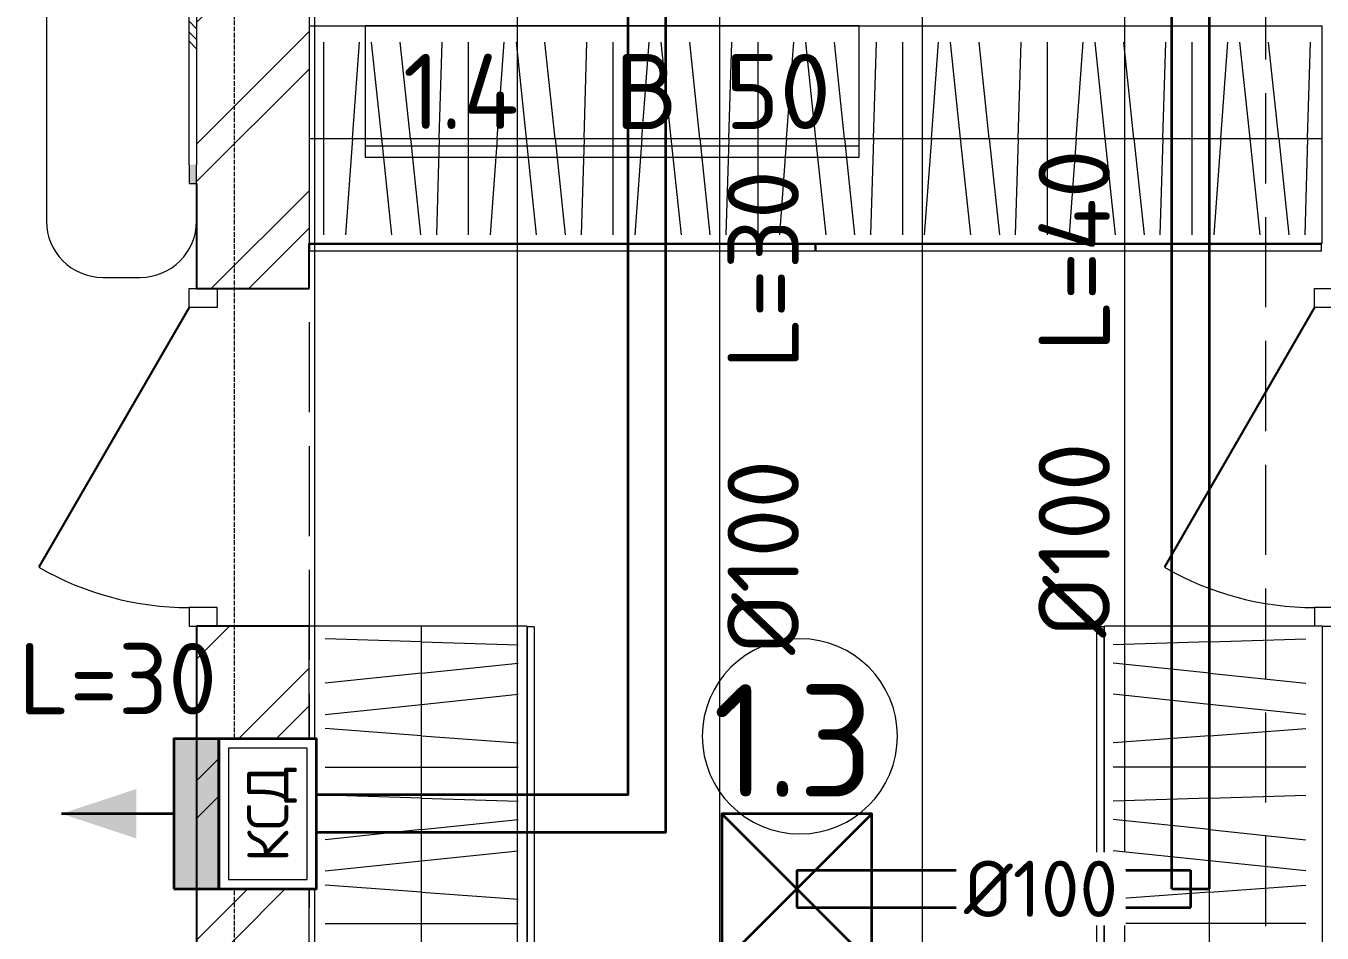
# Model space of a CAD drawing. Header units: millimetres. Extents: x -5016 to 22834, y -6019 to 18943.
# Drawn here: x 8945 to 12400, y 1882 to 4300 of the extents above; entities that cross this region are included whole.
import ezdxf
from ezdxf.enums import TextEntityAlignment as Align

# ---------------------------------------------------------------- set-up
doc = ezdxf.new("R2010")
doc.units = ezdxf.units.MM
doc.linetypes.add('ОВ_ШТРИХ', pattern=[330, 240, -90])
doc.linetypes.add('Осевая 12-2-2', pattern=[16, 12, -2, 0, -2])
for name, color, linetype, lineweight in [('A-AREA-IDEN', 8, 'Continuous', 13), ('A-DETL-GENF', 9, 'Continuous', 13), ('A-DOOR', 8, 'Continuous', 13), ('A-WALL', 8, 'Continuous', 13), ('A-WALL-PATT', 8, 'Continuous', 13), ('I-FURN', 9, 'Continuous', 13), ('S-GRID', 8, 'Continuous', 13), ('АР_подложка', 8, 'Continuous', 13), ('ОВ_В', 32, 'Continuous', 35), ('ОВ_зоны', 5, 'Continuous', 18), ('ОВ_марки', 7, 'Continuous', 18), ('ОВ_П', 5, 'Continuous', 35)]:
    doc.layers.add(name, color=color, linetype=linetype, lineweight=lineweight)
doc.styles.add('GOST', font='isocpeur.ttf', dxfattribs={"width": 0.9})
doc.styles.add('GOST Common', font='GOST_Common.ttf', dxfattribs={"height": 300})

# ---------------------------------------------------------------- blocks, each defined once
blk = doc.blocks.new('INT 18 Шкаф - INT 18 Шкаф-1563560-Этаж 1 - Планировка')
at = {"layer": 'A-DETL-GENF'}
for p, q in [((-1311.4, 307), (-1311.4, -207)), ((-1234.3, 50), (-1215.5, 307)), ((-1184.1, 307), (-1157.1, 50)), ((-1080, 50), (-1107, 307)), ((-1002.9, 50), (-995, 307)), ((-925.7, 307), (-925.7, -207)), ((-848.6, 50), (-829.7, 307)), ((-798.4, 307), (-771.4, 50)), ((-694.3, 50), (-721.3, 307)), ((-617.1, 50), (-609.3, 307)), ((-540, 307), (-540, -207)), ((-462.9, 50), (-444, 307)), ((-412.7, 307), (-385.7, 50)), ((-308.6, 50), (-335.6, 307)), ((-231.4, 50), (-223.6, 307)), ((-154.3, 307), (-154.3, -207)), ((-77.1, 50), (-58.3, 307)), ((-27, 307), (0, 50)), ((77.1, 50), (50.1, 307)), ((154.3, 50), (162.1, 307)), ((231.4, 307), (231.4, -207)), ((308.6, 50), (327.4, 307)), ((358.7, 307), (385.7, 50)), ((462.9, 50), (435.9, 307)), ((540, 50), (547.9, 307)), ((617.1, 307), (617.1, -207)), ((694.3, 50), (713.1, 307)), ((744.4, 307), (771.4, 50)), ((848.6, 50), (821.6, 307)), ((925.7, 50), (933.6, 307)), ((1002.9, 307), (1002.9, -207)), ((1080, 50), (1098.8, 307)), ((1130.1, 307), (1157.1, 50)), ((1234.3, 50), (1207.3, 307)), ((1311.4, 50), (1319.3, 307)), ((-1350, 50), (-964.3, 50)), ((-1234.3, 50), (-1253.1, -207)), ((-1157.1, 50), (-1130.1, -207)), ((-1080, 50), (-1053, -207)), ((-1002.9, 50), (-1010.7, -207)), ((-964.3, 50), (-578.6, 50)), ((-848.6, 50), (-867.4, -207)), ((-771.4, 50), (-744.4, -207)), ((-694.3, 50), (-667.3, -207)), ((-617.1, 50), (-625, -207)), ((-578.6, 50), (-192.9, 50)), ((-462.9, 50), (-481.7, -207)), ((-385.7, 50), (-358.7, -207)), ((-308.6, 50), (-281.6, -207)), ((-231.4, 50), (-239.3, -207)), ((-192.9, 50), (192.9, 50)), ((-77.1, 50), (-96, -207)), ((0, 50), (27, -207)), ((77.1, 50), (104.1, -207)), ((154.3, 50), (146.4, -207)), ((192.9, 50), (578.6, 50)), ((308.6, 50), (289.7, -207)), ((385.7, 50), (412.7, -207)), ((462.9, 50), (489.9, -207)), ((540, 50), (532.1, -207)), ((578.6, 50), (964.3, 50)), ((694.3, 50), (675.5, -207)), ((771.4, 50), (798.4, -207)), ((848.6, 50), (875.6, -207)), ((925.7, 50), (917.9, -207)), ((964.3, 50), (1350, 50)), ((1080, 50), (1061.2, -207)), ((1157.1, 50), (1184.1, -207)), ((1234.3, 50), (1261.3, -207)), ((1311.4, 50), (1303.6, -207))]:
    blk.add_line(p, q, dxfattribs=at)
at = {"layer": 'I-FURN'}
for p, q in [((-1350, 350), (1350, 350)), ((-1350, 350), (-1350, -230)), ((1350, -230), (1350, 350)), ((1350, -230), (-1350, -230)), ((-1348.5, -232), (-0.8, -232)), ((-1348.5, -232), (-1348.5, -250)), ((-0.8, -250), (-0.8, -232)), ((0.8, -232), (1348.5, -232)), ((0.8, -232), (0.8, -250)), ((1348.5, -250), (1348.5, -232)), ((-0.8, -250), (-1348.5, -250)), ((1348.5, -250), (0.8, -250))]:
    blk.add_line(p, q, dxfattribs=at)
blk = doc.blocks.new('INT 18 Шкаф - INT 18 Шкаф-1563600-Этаж 1 - Планировка')
at = {"layer": 'A-DETL-GENF'}
for p, q in [((-1208.3, 307), (-1208.3, -207)), ((-1125, 50), (-1106.2, 307)), ((-1068.7, 307), (-1041.7, 50)), ((-958.3, 50), (-985.3, 307)), ((-875, 50), (-867.1, 307)), ((-791.7, 307), (-791.7, -207)), ((-708.3, 50), (-689.5, 307)), ((-652, 307), (-625, 50)), ((-541.7, 50), (-568.7, 307)), ((-458.3, 50), (-450.5, 307)), ((-375, 307), (-375, -207)), ((-291.7, 50), (-272.8, 307)), ((-235.3, 307), (-208.3, 50)), ((-125, 50), (-152, 307)), ((-41.7, 50), (-33.8, 307)), ((41.7, 307), (41.7, -207)), ((125, 50), (143.8, 307)), ((181.3, 307), (208.3, 50)), ((291.7, 50), (264.7, 307)), ((375, 50), (382.9, 307)), ((458.3, 307), (458.3, -207)), ((541.7, 50), (560.5, 307)), ((598, 307), (625, 50)), ((708.3, 50), (681.3, 307)), ((791.7, 50), (799.5, 307)), ((875, 307), (875, -207)), ((958.3, 50), (977.2, 307)), ((1014.7, 307), (1041.7, 50)), ((1125, 50), (1098, 307)), ((1208.3, 50), (1216.2, 307)), ((-1250, 50), (-833.3, 50)), ((-1125, 50), (-1143.8, -207)), ((-1041.7, 50), (-1014.7, -207)), ((-958.3, 50), (-931.3, -207)), ((-875, 50), (-882.9, -207)), ((-833.3, 50), (-416.7, 50)), ((-708.3, 50), (-727.2, -207)), ((-625, 50), (-598, -207)), ((-541.7, 50), (-514.7, -207)), ((-458.3, 50), (-466.2, -207)), ((-416.7, 50), (0, 50)), ((-291.7, 50), (-310.5, -207)), ((-208.3, 50), (-181.3, -207)), ((-125, 50), (-98, -207)), ((-41.7, 50), (-49.5, -207)), ((0, 50), (416.7, 50)), ((125, 50), (106.2, -207)), ((208.3, 50), (235.3, -207)), ((291.7, 50), (318.7, -207)), ((375, 50), (367.1, -207)), ((416.7, 50), (833.3, 50)), ((541.7, 50), (522.8, -207)), ((625, 50), (652, -207)), ((708.3, 50), (735.3, -207)), ((791.7, 50), (783.8, -207)), ((833.3, 50), (1250, 50)), ((958.3, 50), (939.5, -207)), ((1041.7, 50), (1068.7, -207)), ((1125, 50), (1152, -207)), ((1208.3, 50), (1200.5, -207))]:
    blk.add_line(p, q, dxfattribs=at)
at = {"layer": 'I-FURN'}
for p, q in [((-1250, 350), (1250, 350)), ((-1250, 350), (-1250, -230)), ((1250, -230), (1250, 350)), ((1250, -230), (-1250, -230)), ((-1248.5, -232), (-0.8, -232)), ((-1248.5, -232), (-1248.5, -250)), ((-0.8, -250), (-0.8, -232)), ((0.8, -232), (1248.5, -232)), ((0.8, -232), (0.8, -250)), ((1248.5, -250), (1248.5, -232)), ((-0.8, -250), (-1248.5, -250)), ((1248.5, -250), (0.8, -250))]:
    blk.add_line(p, q, dxfattribs=at)
blk = doc.blocks.new('INT 18 Шкаф - INT 18 Шкаф-1563638-Этаж 1 - Планировка')
at = {"layer": 'A-DETL-GENF'}
for p, q in [((-1208.3, -307), (-1208.3, 207)), ((-1125, -50), (-1143.8, 207)), ((-1041.7, -50), (-1014.7, 207)), ((-958.3, -50), (-931.3, 207)), ((-875, -50), (-882.9, 207)), ((-791.7, -307), (-791.7, 207)), ((-708.3, -50), (-727.2, 207)), ((-625, -50), (-598, 207)), ((-541.7, -50), (-514.7, 207)), ((-458.3, -50), (-466.2, 207)), ((-375, -307), (-375, 207)), ((-291.7, -50), (-310.5, 207)), ((-208.3, -50), (-181.3, 207)), ((-125, -50), (-98, 207)), ((-41.7, -50), (-49.5, 207)), ((41.7, -307), (41.7, 207)), ((125, -50), (106.2, 207)), ((208.3, -50), (235.3, 207)), ((291.7, -50), (318.7, 207)), ((375, -50), (367.1, 207)), ((458.3, -307), (458.3, 207)), ((541.7, -50), (522.8, 207)), ((625, -50), (652, 207)), ((708.3, -50), (735.3, 207)), ((791.7, -50), (783.8, 207)), ((875, -307), (875, 207)), ((958.3, -50), (939.5, 207)), ((1041.7, -50), (1068.7, 207)), ((1125, -50), (1152, 207)), ((1208.3, -50), (1200.5, 207)), ((-1250, -50), (-833.3, -50)), ((-1125, -50), (-1106.2, -307)), ((-1068.7, -307), (-1041.7, -50)), ((-958.3, -50), (-985.3, -307)), ((-875, -50), (-867.1, -307)), ((-833.3, -50), (-416.7, -50)), ((-708.3, -50), (-689.5, -307)), ((-652, -307), (-625, -50)), ((-541.7, -50), (-568.7, -307)), ((-458.3, -50), (-450.5, -307)), ((-416.7, -50), (0, -50)), ((-291.7, -50), (-272.8, -307)), ((-235.3, -307), (-208.3, -50)), ((-125, -50), (-152, -307)), ((-41.7, -50), (-33.8, -307)), ((0, -50), (416.7, -50)), ((125, -50), (143.8, -307)), ((181.3, -307), (208.3, -50)), ((291.7, -50), (264.7, -307)), ((375, -50), (382.9, -307)), ((416.7, -50), (833.3, -50)), ((541.7, -50), (560.5, -307)), ((598, -307), (625, -50)), ((708.3, -50), (681.3, -307)), ((791.7, -50), (799.5, -307)), ((833.3, -50), (1250, -50)), ((958.3, -50), (977.2, -307)), ((1014.7, -307), (1041.7, -50)), ((1125, -50), (1098, -307)), ((1208.3, -50), (1216.2, -307))]:
    blk.add_line(p, q, dxfattribs=at)
at = {"layer": 'I-FURN'}
for p, q in [((-1248.5, 250), (-0.8, 250)), ((-1248.5, 250), (-1248.5, 232)), ((-0.8, 232), (-0.8, 250)), ((0.8, 250), (1248.5, 250)), ((0.8, 250), (0.8, 232)), ((1248.5, 232), (1248.5, 250)), ((-1250, 230), (-1250, -350)), ((-1250, 230), (1250, 230)), ((-0.8, 232), (-1248.5, 232)), ((1248.5, 232), (0.8, 232)), ((1250, -350), (1250, 230)), ((1250, -350), (-1250, -350))]:
    blk.add_line(p, q, dxfattribs=at)
blk = doc.blocks.new('INT 15 Тумба овальная - INT 15 Тумба овальная-1356788-Этаж 1 - Планировка')
at = {"layer": 'I-FURN'}
for p, q in [((450, 200), (-450, 200)), ((-600, 50), (-600, -50)), ((600, -50), (600, 50))]:
    blk.add_line(p, q, dxfattribs=at)
for centre, start, end in [((-450, 50), 90, 180), ((450, 50), 360, 90), ((-450, -50), 180, 270), ((450, -50), 270, 360)]:
    blk.add_arc(centre, 150, start, end, dxfattribs=at)
blk = doc.blocks.new('INT 19 Дверь межкомнатная одностворчатая - 900 х 2370 _800_ Глухое Л-НАР-1569038-Этаж 1 - Планировка')
at = {"layer": 'A-DOOR', "lineweight": 25}
blk.add_line((400, 170), (-292.8, 570), dxfattribs=at)
at = {"layer": 'A-DOOR'}
for p, q in [((-400, 170), (-450, 170)), ((-450, 170), (-450, 95)), ((-400, 95), (-400, 170)), ((400, 95), (400, 170)), ((400, 170), (450, 170)), ((450, 170), (450, 95)), ((-450, 95), (-400, 95)), ((450, 95), (400, 95))]:
    blk.add_line(p, q, dxfattribs=at)
blk.add_arc((400, 170), 800, 150, 180, dxfattribs=at)
blk = doc.blocks.new('INT 19 Дверь межкомнатная одностворчатая - 900 х 2370 _800_ Глухое Л-НАР-V1-Этаж 1 - Планировка')
at = {"layer": 'A-DOOR', "lineweight": 25}
blk.add_line((400, 170), (-292.8, 570), dxfattribs=at)
at = {"layer": 'A-DOOR'}
for p, q in [((-400, 170), (-450, 170)), ((-450, 150), (-450, 95)), ((-400, 95), (-400, 170)), ((400, 95), (400, 170)), ((400, 170), (450, 170)), ((450, 170), (450, 95)), ((-450, 95), (-400, 95)), ((450, 95), (400, 95))]:
    blk.add_line(p, q, dxfattribs=at)
blk.add_arc((400, 170), 800, 150, 180, dxfattribs=at)
blk = doc.blocks.new('FP_18-Этаж 1 - Планировка')
at = {"layer": 'I-FURN', "true_color": 0xf4f4f4}
blk.add_hatch(color=7, dxfattribs=at).paths.add_polyline_path([(-300, 0), (-350, 0), (-350, -20), (-300, -20)])
blk = doc.blocks.new('FP_19-Этаж 1 - Планировка')
at = {"layer": 'I-FURN', "true_color": 0xf4f4f4}
blk.add_hatch(color=7, dxfattribs=at).paths.add_polyline_path([(350, -20), (350, 0), (300, 0), (300, -20), (348.3, -20)])
blk = doc.blocks.new('FP_20-Этаж 1 - Планировка')
at = {"layer": 'I-FURN'}
blk.add_line((-350, 0), (-350, -20), dxfattribs=at)
blk = doc.blocks.new('FP_21-Этаж 1 - Планировка')
at = {"layer": 'I-FURN'}
blk.add_line((350, -20), (350, 0), dxfattribs=at)
blk = doc.blocks.new('INT 03 Зеркало - Зеркало-1566474-Этаж 1 - Планировка')
at = {"layer": 'I-FURN', "true_color": 0x808080}
h = blk.add_hatch(dxfattribs=at)
h.set_pattern_fill('FP_2', color=8, style=0, pattern_type=2)
h.set_pattern_definition([(225, (551.7, -90), (-630, -6e-14), [61.16, -829.8]), (225, (567.4, -49.8), (-630, -6e-14), [180, -710.96]), (225, (525.2, -63.5), (-630, -6e-14), [61.16, -829.8]), (225, (341.7, -187.8), (-630, -6e-14), [61.16, -829.8]), (225, (378.6, -126.4), (-630, -6e-14), [210, -680.96]), (225, (351.5, -125), (-630, -6e-14), [112.5, -778.46]), (225, (176.7, -45), (-630, -6e-14), [124.8, -766.16]), (225, (164.44, -32.75), (-630, -6e-14), [204.13, -686.82]), (225, (118.04, -50.63), (-630, -6e-14), [79.34, -811.62]), (225, (551.7, -420), (-630, -6e-14), [61.16, -829.8]), (225, (550.54, -396.65), (-630, -6e-14), [156.2, -734.76]), (225, (561.5, -357.2), (-630, -6e-14), [112.5, -778.46]), (225, (316.9, -493), (-630, -6e-14), [61.16, -829.8]), (225, (359.2, -426.2), (-630, -6e-14), [217.65, -673.3]), (225, (299.95, -456.94), (-630, -6e-14), [74.67, -816.28]), (225, (131.7, -420), (-630, -6e-14), [112.5, -778.46]), (225, (168.6, -358.6), (-630, -6e-14), [210, -680.96]), (225, (118.04, -380.63), (-630, -6e-14), [79.34, -811.62])])
h.paths.add_polyline_path([(300, 0), (-300, 0), (-300, -20), (300, -20)])
at = {"layer": 'I-FURN'}
for p, q in [((-300, 0), (-350, 0)), ((-300, 0), (300, 0)), ((350, 0), (300, 0)), ((-350, -20), (-300, -20)), ((300, -20), (-300, -20)), ((300, -20), (350, -20))]:
    blk.add_line(p, q, dxfattribs=at)
for name in ['FP_18-Этаж 1 - Планировка', 'FP_20-Этаж 1 - Планировка', 'FP_19-Этаж 1 - Планировка', 'FP_21-Этаж 1 - Планировка']:
    blk.add_blockref(name, (0, 0), dxfattribs=at)
blk = doc.blocks.new('INT Марка помещения - Номер помещения _ Площадь _ Имя-1615504-Этаж 1 - Планировка')
at = {"layer": 'A-AREA-IDEN'}
for start, end in [(360, 180), (180, 360)]:
    blk.add_arc((0, 0), 2.6, start, end, dxfattribs=at)
blk = doc.blocks.new('АР_План_1_этажа')
at = {"layer": 'A-WALL-PATT', "lineweight": 9}
h = blk.add_hatch(dxfattribs=at)
h.set_pattern_fill('FP_1', color=256, style=0, pattern_type=2)
h.set_pattern_definition([(45, (0, 0), (-212.132, 212.132), []), (45, (0, 100), (-212.132, 212.132), [])])
h.paths.add_polyline_path([(11568.2, 5972.6), (11868.2, 5972.6), (11868.2, 7372.6), (11568.2, 7372.6)])
h.paths.add_polyline_path([(11680.5, 8272.6), (11868.2, 8272.6), (11868.2, 9572.6), (11568.2, 9572.6), (11568.2, 8272.6)])
h.paths.add_polyline_path([(11568.2, 10272.6), (11868.2, 10272.6), (11868.2, 10822.6), (11568.2, 10822.6)])
h.paths.add_polyline_path([(11868.2, 11122.6), (11868.2, 11322.6), (11568.2, 11322.6), (11568.2, 11122.6)])
h.paths.add_polyline_path([(11568.2, 12822.6), (11868.2, 12822.6), (11868.2, 18272.6), (11568.2, 18272.6), (11568.2, 12924.3)])
at = {"layer": 'A-WALL', "lineweight": 25}
for p, q in [((11568.2, 8552.6), (11568.2, 8272.6)), ((11868.2, 8272.6), (11868.2, 8392.6)), ((11568.2, 8272.6), (11868.2, 8272.6)), ((11568.2, 7372.6), (11568.2, 5972.6)), ((11868.2, 7372.6), (11568.2, 7372.6))]:
    blk.add_line(p, q, dxfattribs=at)
at = {"layer": 'S-GRID', "color": 251, "linetype": 'Осевая 12-2-2', "true_color": 0x646464}
blk.add_line((11668.2, 22574.8), (11668.2, -1346.2), dxfattribs=at)
at = {"layer": 'A-AREA-IDEN', "xscale": 99.99999999999993, "yscale": 99.99999999999993, "zscale": 99.99999999999993}
blk.add_blockref('INT Марка помещения - Номер помещения _ Площадь _ Имя-1615504-Этаж 1 - Планировка', (13176.3, 7079.4), dxfattribs=at)
at = {"layer": 'A-DOOR', "lineweight": 25, "rotation": 89.99999999999993}
for name, p in [('INT 19 Дверь межкомнатная одностворчатая - 900 х 2370 _800_ Глухое Л-НАР-1569038-Этаж 1 - Планировка', (11718.2, 7822.6)), ('INT 19 Дверь межкомнатная одностворчатая - 900 х 2370 _800_ Глухое Л-НАР-V1-Этаж 1 - Планировка', (14718.2, 7822.6))]:
    blk.add_blockref(name, p, dxfattribs=at)
at = {"layer": 'I-FURN'}
for name, p, rotation in [('INT 15 Тумба овальная - INT 15 Тумба овальная-1356788-Этаж 1 - Планировка', (11368.2, 8902.6), 89.9999999999999), ('INT 03 Зеркало - Зеркало-1566474-Этаж 1 - Планировка', (11568.2, 8902.6), 270.0000000000007), ('INT 18 Шкаф - INT 18 Шкаф-1563600-Этаж 1 - Планировка', (12218.2, 6122.6), 89.99999999999952), ('INT 18 Шкаф - INT 18 Шкаф-1563638-Этаж 1 - Планировка', (14218.2, 6122.6), 90.0000000000005)]:
    blk.add_blockref(name, p, dxfattribs=dict(at, rotation=rotation))
blk.add_blockref('INT 18 Шкаф - INT 18 Шкаф-1563560-Этаж 1 - Планировка', (13218.2, 8622.6), dxfattribs=at)
at = {"layer": 'A-AREA-IDEN', "insert": (12944.4, 7218.1), "char_height": 300, "width": 569.198, "attachment_point": 1, "style": 'GOST Common'}
blk.add_mtext('1.3', dxfattribs=at)

msp = doc.modelspace()

# ---------------------------------------------------------------- block references
at = {"layer": 'АР_подложка'}
msp.add_blockref('АР_План_1_этажа', (-2168, -4673), dxfattribs=at)

# ---------------------------------------------------------------- next in the draw order: hatches: boundary and pattern name
at = {"layer": 'ОВ_зоны'}
h = msp.add_hatch(dxfattribs=at)
h.set_pattern_fill('ANSI31', scale=170, angle=45)
h.paths.add_polyline_path([(9700, 250), (12250, 250), (12250, 6150), (9700, 6150)])
at = {"layer": 'ОВ_П'}
for points in [[(9340, 2000), (9460, 2000), (9460, 2400), (9340, 2400)], [(9040, 2200), (9240, 2134), (9240, 2266)]]:
    msp.add_hatch(color=5, dxfattribs=at).paths.add_polyline_path(points)

# ---------------------------------------------------------------- next in the draw order: linework, layer by layer
at = {"layer": 'ОВ_В'}
for points in [[(12000, 2000), (12000, 5300)], [(12100, 2000), (12100, 5300)], [(10800, 1800), (11200, 2200)], [(10800, 2200), (11200, 1800)], [(11000, 2050), (12050, 2050)], [(11000, 2050), (11000, 1950)], [(12050, 1950), (12050, 2050)], [(12000, 2000), (12100, 2000)], [(11000, 1950), (12050, 1950)]]:
    msp.add_lwpolyline(points, dxfattribs=at)
msp.add_lwpolyline([(10800, 1800), (11200, 1800), (11200, 2200), (10800, 2200)], close=True, dxfattribs=at)
at = {"layer": 'ОВ_зоны', "linetype": 'ОВ_ШТРИХ'}
msp.add_lwpolyline([(9700, 250), (12250, 250), (12250, 6150), (9700, 6150)], close=True, dxfattribs=at)
at = {"layer": 'ОВ_марки'}
msp.add_lwpolyline([(9850, 3950), (11166, 3950), (11166, 4300), (9850, 4300)], close=True, dxfattribs=at)
msp.add_lwpolyline([(9850, 3980), (11166, 3980)], dxfattribs=at)
at = {"layer": 'ОВ_П'}
for points in [[(10650, 6750), (10650, 2150), (9550, 2150)], [(10550, 6750), (10550, 2250), (9550, 2250)], [(9550, 2250), (9550, 2150)], [(9340, 2200), (9040, 2200)]]:
    msp.add_lwpolyline(points, dxfattribs=at)
msp.add_lwpolyline([(9340, 2000), (9460, 2000), (9460, 2400), (9340, 2400)], close=True, dxfattribs=at)

# ---------------------------------------------------------------- next in the draw order: texts
at = {"layer": 'ОВ_В', "style": 'GOST'}
msp.add_text('Ø100  L=40', height=190, rotation=90, dxfattribs=at).set_placement((11739.5, 3320), align=Align.MIDDLE_CENTER)
at = {"layer": 'ОВ_марки', "style": 'GOST'}
msp.add_text('1.4  В 50', height=200, dxfattribs=at).set_placement((9950, 4125), align=Align.MIDDLE_LEFT)
at = {"layer": 'ОВ_П', "style": 'GOST'}
msp.add_text('Ø100  L=30', height=190, rotation=90, dxfattribs=at).set_placement((10910.5, 3269.2), align=Align.MIDDLE_CENTER)
msp.add_text('L=30', height=190, dxfattribs=at).set_placement((9190, 2560), align=Align.MIDDLE_CENTER)

# ---------------------------------------------------------------- next in the draw order: wipeouts: each hides what was drawn before it
for points in [[(9460, 2000), (9720, 2000), (9720, 2400), (9460, 2400)], [(11425, 1902.5), (11877, 1902.5), (11877, 2097.5), (11425, 2097.5)]]:
    msp.add_wipeout(points)

# ---------------------------------------------------------------- next in the draw order: linework, layer by layer
at = {"layer": 'ОВ_П', "lineweight": 35}
msp.add_lwpolyline([(9460, 2000), (9720, 2000), (9720, 2400), (9460, 2400)], close=True, dxfattribs=at)
at = {"layer": 'ОВ_П', "lineweight": 13}
msp.add_lwpolyline([(9485, 2025), (9695, 2025), (9695, 2375), (9485, 2375)], close=True, dxfattribs=at)

# ---------------------------------------------------------------- next in the draw order: texts
at = {"layer": 'ОВ_В', "style": 'GOST'}
msp.add_text('Ø100', height=150, dxfattribs=at).set_placement((11651, 2000), align=Align.MIDDLE_CENTER)
at = {"layer": 'ОВ_П', "style": 'GOST'}
msp.add_text('КСД', height=110, rotation=90, dxfattribs=at).set_placement((9590, 2200), align=Align.MIDDLE_CENTER)

doc.saveas('drawing.dxf')
